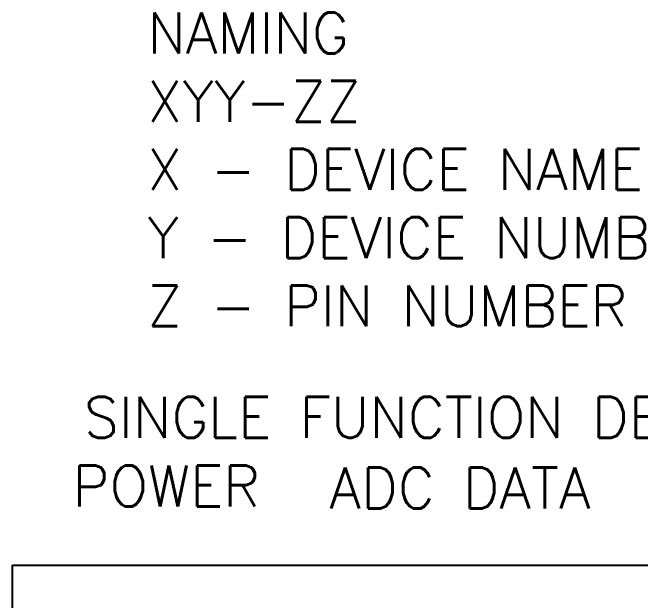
# Model space of a CAD drawing. Header units: millimetres. Extents: x 1 to 135, y 2 to 75.
# Drawn here: x 2.63 to 17.99, y 60.18 to 74.55 of the extents above; entities that cross this region are included whole.
import ezdxf

# ---------------------------------------------------------------- set-up
doc = ezdxf.new("R2010")
doc.units = ezdxf.units.MM
doc.linetypes.add('PHANTOM2', pattern=[1.25, 0.625, -0.125, 0.125, -0.125, 0.125, -0.125])
for name, color, linetype in [('_MULTI_WIRE', 9, 'Continuous'), ('ADC DATA', 120, 'Continuous'), ('POWER', 30, 'Continuous'), ('REDDASH', 20, 'PHANTOM2')]:
    doc.layers.add(name, color=color, linetype=linetype)
doc.styles.add('WD', font='romans.shx')

msp = doc.modelspace()

# ---------------------------------------------------------------- linework, layer by layer
at = {"layer": 'POWER'}
for p, q in [((2.633, 32.148), (2.633, 61.045)), ((2.633, 61.045), (31.304, 61.045))]:
    msp.add_line(p, q, dxfattribs=at)

# ---------------------------------------------------------------- texts
at = {"layer": '_MULTI_WIRE', "lineweight": 211, "insert": (5.931, 74.549), "char_height": 1, "width": 22.11793, "attachment_point": 1, "style": 'WD'}
msp.add_mtext('NAMING\\PXYY-ZZ\\PX - DEVICE NAME\\PY - DEVICE NUMBER\\PZ - PIN NUMBER', dxfattribs=at)
at = {"layer": 'ADC DATA', "lineweight": 211, "insert": (10.388, 63.429), "char_height": 1, "attachment_point": 1, "style": 'WD'}
msp.add_mtext('ADC DATA', dxfattribs=at)
at = {"layer": 'POWER', "lineweight": 211, "insert": (4.103, 63.477), "char_height": 1, "attachment_point": 1, "style": 'WD'}
msp.add_mtext('POWER', dxfattribs=at)
at = {"layer": 'REDDASH', "lineweight": 211, "insert": (4.378, 65.155), "char_height": 1, "attachment_point": 1, "style": 'WD'}
msp.add_mtext('SINGLE FUNCTION DEVICE GROUP', dxfattribs=at)

doc.saveas('drawing.dxf')
